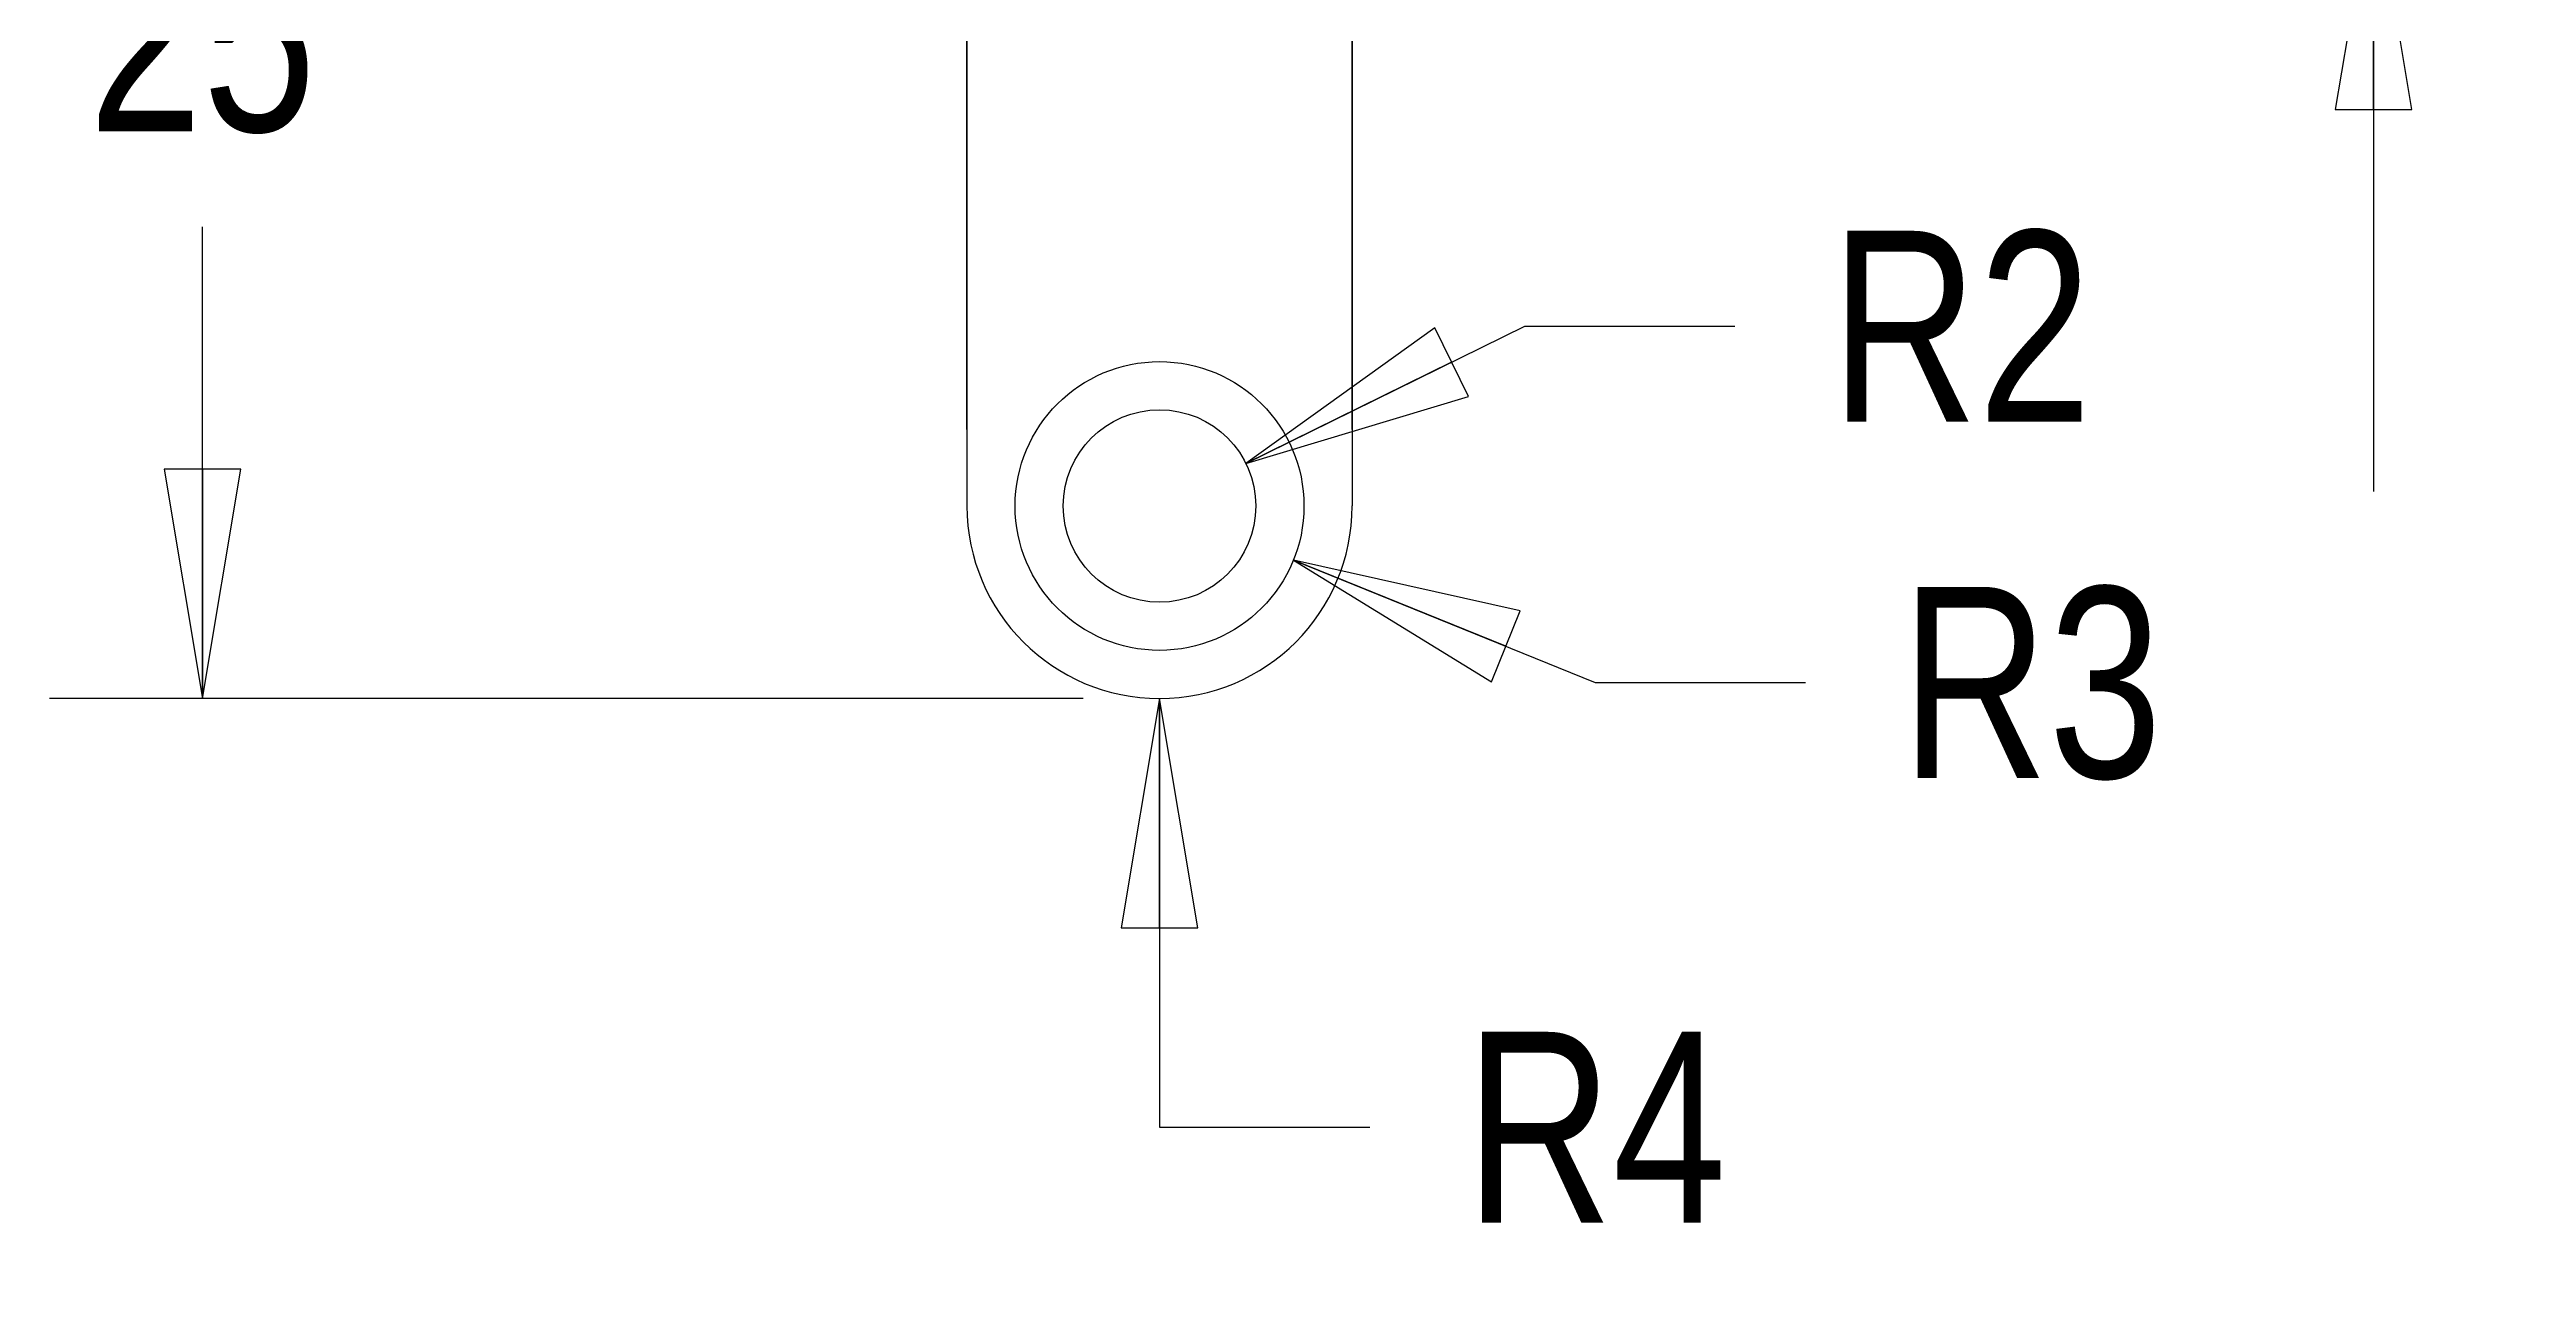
# Model space of a CAD drawing. Header units: millimetres. Extents: x 0 to 297, y 0 to 210.
# Drawn here: x 107.4 to 158.9, y 125.7 to 151.3 of the extents above; entities that cross this region are included whole.
import ezdxf

# ---------------------------------------------------------------- set-up
doc = ezdxf.new("R2010")
doc.units = ezdxf.units.MM
doc.header["$LTSCALE"] = 0.64311
doc.header["$MEASUREMENT"] = 0
doc.layers.get('0').update_dxf_attribs({"linetype": 'CONTINUOUS'})
doc.styles.get("Standard").update_dxf_attribs({"font": 'txt', "width": 0.8})
doc.dimstyles.new('DIMSTYLE_1', dxfattribs={"dimtxt": 0.15625, "dimasz": 0.1875, "dimexe": 0.125, "dimexo": 0.625, "dimgap": 0.078125, "dimtad": 1, "dimzin": 4, "dimtxsty": 'STANDARD', "dimblk": 'CLOSED', "dimblk1": 'CLOSED', "dimblk2": 'CLOSED', "dimcen": 2.5, "dimazin": 1, "dimtfac": 1, "dimtmove": 0, "dimatfit": 3, "dimldrblk": 'CLOSED', "dimtzin": 4})
doc.dimstyles.new('DIMSTYLE_2', dxfattribs={"dimtxt": 0.15625, "dimasz": 0.1875, "dimexe": 0.125, "dimexo": 0.625, "dimtad": 1, "dimzin": 4, "dimtxsty": 'STANDARD', "dimblk": 'CLOSED', "dimblk1": 'CLOSED', "dimblk2": 'CLOSED', "dimcen": 2.5, "dimazin": 1, "dimtfac": 1, "dimtmove": 0, "dimatfit": 3, "dimldrblk": 'CLOSED', "dimtzin": 4})

# ---------------------------------------------------------------- blocks, each defined once
blk = doc.blocks.new('_CLOSED')
at = {"color": 0, "linetype": 'ByBlock'}
for p, q in [((0, 0), (-1, 0.167)), ((-1, 0.167), (-1, -0.167)), ((-1, -0.167), (0, 0)), ((-1, 0), (0, 0))]:
    blk.add_line(p, q, dxfattribs=at)
blk = doc.blocks.new('*D1')
at = {"color": 2, "linetype": 'Continuous', "transparency": 16777216}
for p, q in [((126.457, 143.373), (126.457, 177.208)), ((134.457, 143.373), (134.457, 177.208)), ((126.457, 174.033), (113.757, 174.033))]:
    blk.add_line(p, q, dxfattribs=at)
at = {"color": 2, "linetype": 'Continuous', "transparency": 16777216, "xscale": 4.762499999999999, "yscale": 4.762499999999999, "zscale": 4.762499999999999}
for p in [(126.457, 174.033), (134.457, 174.033)]:
    blk.add_blockref('_CLOSED', p, dxfattribs=at)
at = {"color": 2, "linetype": 'Continuous', "transparency": 16777216, "insert": (136.195, 176.017), "char_height": 3.969, "width": 3.175, "attachment_point": 1, "line_spacing_factor": 0.9}
blk.add_mtext('8', dxfattribs=at)
blk = doc.blocks.new('*D4')
at = {"color": 2, "linetype": 'Continuous', "transparency": 16777216}
for p, q in [((130.457, 137.785), (130.457, 128.875)), ((130.457, 128.875), (134.823, 128.875))]:
    blk.add_line(p, q, dxfattribs=at)
at = {"color": 2, "linetype": 'Continuous', "transparency": 16777216, "xscale": 4.762499999999999, "yscale": 4.762499999999999, "zscale": 4.762499999999999, "rotation": 90}
blk.add_blockref('_CLOSED', (130.457, 137.785), dxfattribs=at)
at = {"color": 2, "linetype": 'Continuous', "transparency": 16777216, "insert": (136.807, 130.859), "char_height": 3.9688, "width": 6.35, "attachment_point": 1, "line_spacing_factor": 0.9}
blk.add_mtext('R4', dxfattribs=at)
blk = doc.blocks.new('*D8')
at = {"color": 2, "linetype": 'Continuous', "transparency": 16777216}
for p, q in [((155.678, 162.785), (155.678, 175.485)), ((136.045, 162.785), (158.853, 162.785)), ((136.045, 154.785), (158.853, 154.785)), ((155.678, 154.785), (155.678, 142.085))]:
    blk.add_line(p, q, dxfattribs=at)
at = {"color": 2, "linetype": 'Continuous', "transparency": 16777216, "xscale": 4.762499999999999, "yscale": 4.762499999999999, "zscale": 4.762499999999999}
for p, rotation in [((155.678, 162.785), -90.00000000000001), ((155.678, 154.785), 90)]:
    blk.add_blockref('_CLOSED', p, dxfattribs=dict(at, rotation=rotation))
at = {"color": 2, "linetype": 'Continuous', "transparency": 16777216, "insert": (155.678, 161.507), "char_height": 3.969, "width": 3.175, "attachment_point": 2, "line_spacing_factor": 0.9}
blk.add_mtext('8', dxfattribs=at)
blk = doc.blocks.new('*D9')
at = {"color": 2, "linetype": 'Continuous', "transparency": 16777216}
for p, q in [((124.87, 162.785), (107.398, 162.785)), ((110.573, 162.785), (110.573, 155.523)), ((110.573, 137.785), (110.573, 147.585)), ((128.87, 137.785), (107.398, 137.785))]:
    blk.add_line(p, q, dxfattribs=at)
at = {"color": 2, "linetype": 'Continuous', "transparency": 16777216, "xscale": 4.762499999999999, "yscale": 4.762499999999999, "zscale": 4.762499999999999}
for p, rotation in [((110.573, 162.785), 90), ((110.573, 137.785), -90.00000000000001)]:
    blk.add_blockref('_CLOSED', p, dxfattribs=dict(at, rotation=rotation))
at = {"color": 2, "linetype": 'Continuous', "transparency": 16777216, "insert": (110.573, 153.538), "char_height": 3.9688, "width": 6.35, "attachment_point": 2, "line_spacing_factor": 0.9}
blk.add_mtext('25', dxfattribs=at)
blk = doc.blocks.new('*D10')
at = {"color": 2, "linetype": 'Continuous', "transparency": 16777216}
for p, q in [((133.238, 140.659), (139.508, 138.118)), ((139.508, 138.118), (143.874, 138.118))]:
    blk.add_line(p, q, dxfattribs=at)
at = {"color": 2, "linetype": 'Continuous', "transparency": 16777216, "xscale": 4.762499999999999, "yscale": 4.762499999999999, "zscale": 4.762499999999999, "rotation": 157.9454797928}
blk.add_blockref('_CLOSED', (133.238, 140.659), dxfattribs=at)
at = {"color": 2, "linetype": 'Continuous', "transparency": 16777216, "insert": (145.858, 140.103), "char_height": 3.9688, "width": 6.35, "attachment_point": 1, "line_spacing_factor": 0.9}
blk.add_mtext('R3', dxfattribs=at)
blk = doc.blocks.new('*D11')
at = {"color": 2, "linetype": 'Continuous', "transparency": 16777216}
for p, q in [((132.252, 142.668), (138.044, 145.519)), ((138.044, 145.519), (142.41, 145.519))]:
    blk.add_line(p, q, dxfattribs=at)
at = {"color": 2, "linetype": 'Continuous', "transparency": 16777216, "xscale": 4.762499999999999, "yscale": 4.762499999999999, "zscale": 4.762499999999999, "rotation": -153.79668096370003}
blk.add_blockref('_CLOSED', (132.252, 142.668), dxfattribs=at)
at = {"color": 2, "linetype": 'Continuous', "transparency": 16777216, "insert": (144.394, 147.503), "char_height": 3.9688, "width": 6.35, "attachment_point": 1, "line_spacing_factor": 0.9}
blk.add_mtext('R2', dxfattribs=at)

msp = doc.modelspace()

# ---------------------------------------------------------------- linework, layer by layer
at = {"color": 7, "linetype": 'Continuous'}
for p, q in [((126.457, 162.785), (126.457, 141.785)), ((134.457, 162.785), (134.457, 141.785))]:
    msp.add_line(p, q, dxfattribs=at)
for radius in [3, 2]:
    msp.add_circle((130.457, 141.785), radius, dxfattribs=at)
msp.add_arc((130.457, 141.785), 4, 180, 0, dxfattribs=at)

# ---------------------------------------------------------------- dimensions: what is measured, and where the dimension line sits
at = {"color": 2, "linetype": 'Continuous'}
for base, p1, p2, angle, picture, middle in [((126.457, 174.033), (134.457, 141.785), (126.457, 141.785), 180, '*D1', (137.783, 174.033)), ((155.678, 162.785), (134.457, 154.785), (134.457, 162.785), 90, '*D8', (155.678, 159.523)), ((110.573, 137.785), (126.457, 162.785), (130.457, 137.785), 270, '*D9', (110.672, 151.554))]:
    dim = msp.add_linear_dim(base=base, p1=p1, p2=p2, angle=angle, dimstyle='DIMSTYLE_1', dxfattribs=at)
    dim.commit()
    dim.dimension.update_dxf_attribs({"geometry": picture, "text_midpoint": middle, "dimtype": 160})
for mpoint, picture, middle in [((132.252, 142.668), '*D11', (147.569, 145.519)), ((130.457, 137.785), '*D4', (139.982, 128.875)), ((133.238, 140.659), '*D10', (149.033, 138.118))]:
    dim = msp.add_radius_dim(center=(130.457, 141.785), mpoint=mpoint, text='R<>', dimstyle='DIMSTYLE_2', dxfattribs=at)
    dim.commit()
    dim.dimension.update_dxf_attribs({"geometry": picture, "text_midpoint": middle, "dimtype": 164})

doc.saveas('drawing.dxf')
